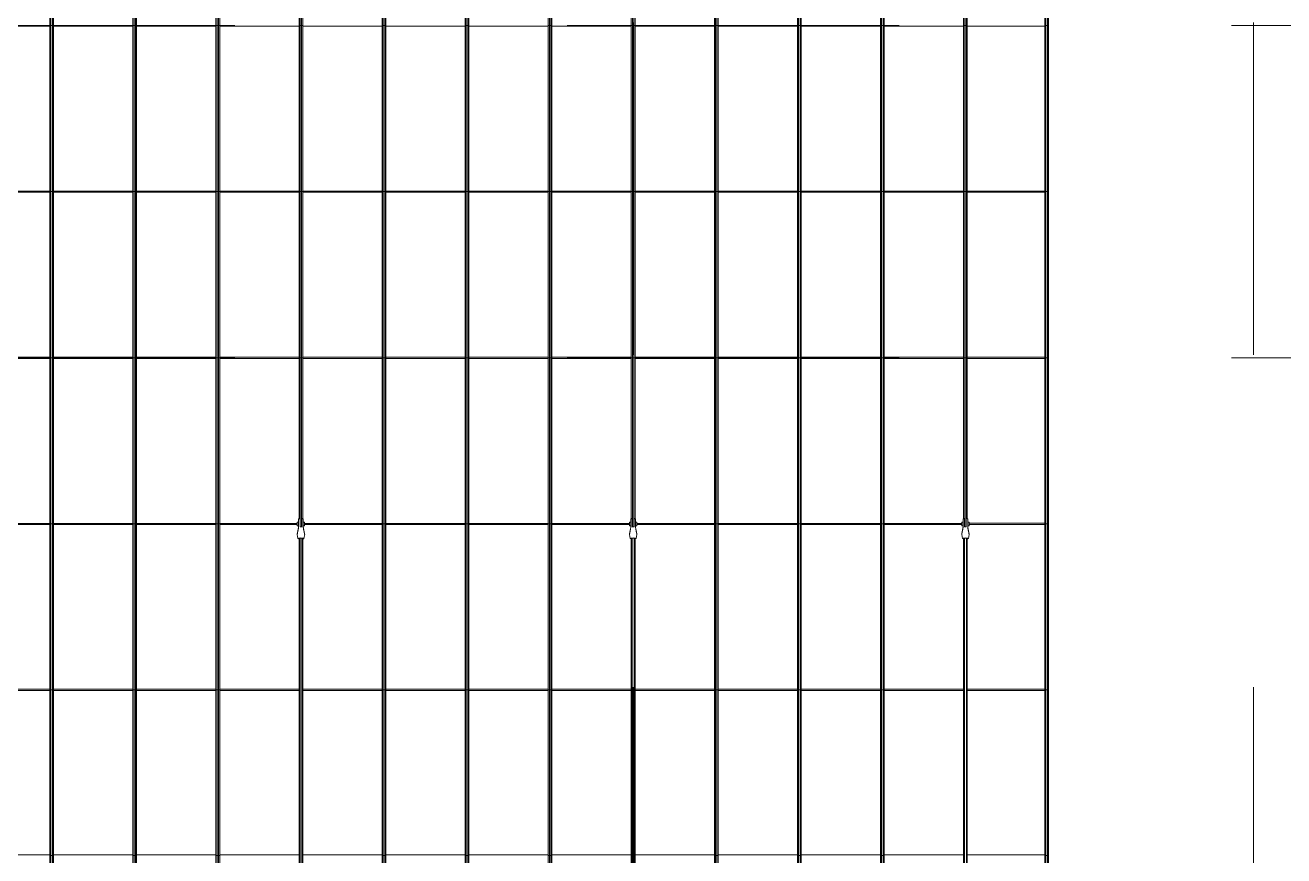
# Model space of a CAD drawing. Header units: millimetres. Extents: x 124696 to 347024, y 412631 to 564609.
# Drawn here: x 267438 to 284484, y 465358 to 476606 of the extents above; entities that cross this region are included whole.
import ezdxf

# ---------------------------------------------------------------- set-up
doc = ezdxf.new("R2010")
doc.units = ezdxf.units.MM
doc.header["$LTSCALE"] = 1500
doc.header["$MEASUREMENT"] = 0
doc.linetypes.add('二层平面图$0$轴网线_12_3_3_3 mm', pattern=[21, 12, -3, 3, -3])
doc.layers.add('0-建筑底图', color=7, linetype='Continuous')
for name, color, linetype, lineweight in [('二层平面图$0$A-LINE', 7, 'Continuous', 9), ('二层平面图$0$A-NORM-MODEL', 6, 'Continuous', 9), ('二层平面图$0$A-WALL-CURT-PANEL-2', 7, 'Continuous', 9), ('二层平面图$0$A-WALL-CURT-STILE-2', 7, 'Continuous', 9), ('二层平面图$0$ANNO-DOTE-1', 10, '二层平面图$0$轴网线_12_3_3_3 mm', 15), ('二层平面图$0$临时结构', 7, 'Continuous', 9)]:
    doc.layers.add(name, color=color, linetype=linetype, lineweight=lineweight)

# ---------------------------------------------------------------- blocks, each defined once
blk = doc.blocks.new('二层平面图$0$拉锁节点_泳池屋面2 - 拉锁节点_泳池屋面2-8581170-104-2F')
at = {"layer": '二层平面图$0$A-LINE'}
for p, q in [((-143, 51), (-197, 41)), ((-49, 32), (-2, 32)), ((43, 10), (-41, 10)), ((-25, 50), (-25, 32)), ((0, 50), (-25, 50)), ((-25, 12), (-25, 10)), ((25, 50), (0, 50)), ((25, 32), (25, 50)), ((25, 10), (25, 12)), ((43, 10), (107, 10)), ((-197, -41), (-143, -51)), ((-2, -32), (-49, -32)), ((-41, -10), (43, -10)), ((-25, -10), (-25, -12)), ((-25, -32), (-25, -50)), ((-25, -50), (0, -50)), ((0, -50), (25, -50)), ((25, -12), (25, -10)), ((25, -50), (25, -32)), ((107, -10), (43, -10))]:
    blk.add_line(p, q, dxfattribs=at)
at = {"layer": '二层平面图$0$A-LINE', "flags": 128}
for points in [[(-40, 12), (-21, 12), (-1, 12)], [(67, 32), (69, 29), (70, 26), (71, 24), (71, 22), (72, 20), (72, 19), (73, 17), (73, 16), (73, 15), (73, 14), (74, 12), (74, 12)], [(-1, -12), (-21, -12), (-40, -12)], [(67, -32), (69, -29), (70, -26), (71, -24), (71, -22), (72, -20), (72, -19), (73, -17), (73, -16), (73, -15), (73, -14), (74, -12), (74, -12)]]:
    blk.add_lwpolyline(points, dxfattribs=at)
at = {"layer": '二层平面图$0$A-LINE'}
for start_param, end_param in [(0.030255, 1.251201), (1.890392, 3.111338)]:
    blk.add_ellipse((-197, 0), major_axis=(0, 41), ratio=0.169005, start_param=start_param, end_param=end_param, dxfattribs=at)
for points, knots in [([(-49, 32), (-53, 33), (-61, 34), (-71, 36), (-79, 38), (-85, 39), (-89, 40), (-93, 41), (-96, 42), (-99, 42), (-103, 43), (-108, 44), (-113, 45), (-116, 45), (-118, 46), (-119, 46), (-120, 46), (-122, 47), (-125, 47), (-130, 48), (-134, 49), (-137, 49), (-139, 50), (-140, 50), (-140, 50), (-142, 50), (-143, 50), (-143, 50), (-143, 50)], [-1, -1, -1, -1, -0.9444444, -0.8888889, -0.8611111, -0.8333333, -0.8055556, -0.7916667, -0.7777778, -0.7638889, -0.75, -0.7222222, -0.6944444, -0.6805556, -0.6736111, -0.6666667, -0.6597222, -0.6527778, -0.6388889, -0.6111111, -0.5833333, -0.5694444, -0.5555556, -0.5486111, -0.5416667, -0.5277778, -0.5, -0.4930197, -0.4930197, -0.4930197, -0.4930197]), ([(67, 32), (67, 32), (67, 32), (64, 32), (58, 32), (49, 32), (38, 32), (26, 32), (12, 32), (3, 32), (-2, 32)], [-0.4511759, -0.4511759, -0.4511759, -0.4511759, -0.4117647, -0.3529412, -0.2941176, -0.2352941, -0.1764706, -0.1176471, -0.0588235, 0, 0, 0, 0]), ([(-1, 12), (4, 12), (13, 12), (27, 12), (40, 12), (51, 12), (61, 12), (67, 12), (70, 12), (72, 12), (73, 12), (74, 12), (74, 12)], [-1, -1, -1, -1, -0.9444444, -0.8888889, -0.8333333, -0.7777778, -0.7222222, -0.6666667, -0.6388889, -0.6111111, -0.5833333, -0.5555556, -0.5555556, -0.5555556, -0.5555556]), ([(-143, -50), (-143, -50), (-143, -50), (-142, -50), (-140, -50), (-140, -50), (-139, -50), (-137, -49), (-134, -49), (-130, -48), (-125, -47), (-122, -47), (-120, -46), (-119, -46), (-118, -46), (-116, -45), (-113, -45), (-108, -44), (-103, -43), (-99, -42), (-96, -42), (-93, -41), (-89, -40), (-85, -39), (-79, -38), (-71, -36), (-61, -34), (-53, -33), (-49, -32)], [-0.5073636, -0.5073636, -0.5073636, -0.5073636, -0.5, -0.4722222, -0.4583333, -0.4513889, -0.4444444, -0.4305556, -0.4166667, -0.3888889, -0.3611111, -0.3472222, -0.3402778, -0.3333333, -0.3263889, -0.3194444, -0.3055556, -0.2777778, -0.25, -0.2361111, -0.2222222, -0.2083333, -0.1944444, -0.1666667, -0.1388889, -0.1111111, -0.0555556, 0, 0, 0, 0]), ([(-2, -32), (2, -32), (7, -32), (14, -32), (21, -32), (29, -32), (39, -32), (49, -32), (58, -32), (64, -32), (67, -32), (67, -32), (67, -32)], [-1, -1, -1, -1, -0.9558824, -0.9338235, -0.9117647, -0.8676471, -0.8235294, -0.7647059, -0.7058824, -0.6470588, -0.5882353, -0.5485298, -0.5485298, -0.5485298, -0.5485298])]:
    blk.add_open_spline(points, degree=3, knots=knots, dxfattribs=at)
for points in [[(-40, 0), (-40, 2), (-40, 6), (-40, 10), (-40, 12)], [(-40, -12), (-40, -10), (-40, -6), (-40, -2), (-40, 0)], [(74, -12), (74, -12), (72, -12), (68, -12), (61, -12), (51, -12), (40, -12), (27, -12), (13, -12), (4, -12), (-1, -12)]]:
    blk.add_open_spline(points, degree=3, dxfattribs=at)
at = {"layer": '二层平面图$0$A-NORM-MODEL'}
for start_param, end_param in [(4.712389, 6.31344), (3.111338, 4.712389)]:
    blk.add_ellipse((-197, 0), major_axis=(0, 41), ratio=0.169005, start_param=start_param, end_param=end_param, dxfattribs=at)
for points, knots in [([(-143, 50), (-143, 50), (-144, 50), (-143, 50), (-143, 50), (-143, 50), (-143, 50)], [-0.49301965, -0.49301965, -0.49301965, -0.49301965, -0.47222222, -0.45833333, -0.45138889, -0.44444444, -0.44444444, -0.44444444, -0.44444444]), ([(-143, -50), (-143, -50), (-143, -50), (-143, -50), (-144, -50), (-143, -50), (-143, -50)], [-0.55555556, -0.55555556, -0.55555556, -0.55555556, -0.54861111, -0.54166667, -0.52777778, -0.50736357, -0.50736357, -0.50736357, -0.50736357])]:
    blk.add_open_spline(points, degree=3, knots=knots, dxfattribs=at)
for points in [[(67, 32), (67, 32), (67, 32), (67, 32)], [(67, -32), (67, -32), (67, -32), (67, -32)]]:
    blk.add_open_spline(points, degree=3, dxfattribs=at)
blk = doc.blocks.new('二层平面图$0$2PTs-line 拉杆 - 拉杆_25-8616156-104-2F')
at = {"layer": '二层平面图$0$临时结构'}
for p, q in [((121488, 13303), (121488, 3903)), ((121488, 13303), (121488, 3903)), ((121513, 3903), (121513, 13303)), ((121513, 3903), (121513, 13303))]:
    blk.add_line(p, q, dxfattribs=at)
blk.add_ellipse((121500, 13303), major_axis=(-12.5, 0), ratio=0.168962, start_param=3.141593, end_param=6.283185, dxfattribs=at)
blk = doc.blocks.new('二层平面图$0$系统嵌板 - 玻璃-V472-104-2F')
at = {"layer": '二层平面图$0$A-WALL-CURT-PANEL-2'}
for p, q in [((134975, 11246), (133900, 11246)), ((133900, 11246), (133900, 10132)), ((133900, 10132), (133900, 9018)), ((133900, 9018), (134975, 9018))]:
    blk.add_line(p, q, dxfattribs=at)
blk = doc.blocks.new('二层平面图$0$系统嵌板 - 玻璃-V473-104-2F')
at = {"layer": '二层平面图$0$A-WALL-CURT-PANEL-2'}
for p, q in [((134950, 13493), (133900, 13493)), ((133900, 13493), (133900, 12377)), ((133900, 12377), (133900, 11261)), ((133900, 11261), (134975, 11261))]:
    blk.add_line(p, q, dxfattribs=at)
blk = doc.blocks.new('二层平面图$0$系统嵌板 - 玻璃-V474-104-2F')
at = {"layer": '二层平面图$0$A-WALL-CURT-PANEL-2'}
for p, q in [((134975, 15742), (133900, 15742)), ((133900, 15742), (133900, 14625)), ((133900, 14625), (133900, 13508)), ((133900, 13508), (134950, 13508))]:
    blk.add_line(p, q, dxfattribs=at)
blk = doc.blocks.new('二层平面图$0$系统嵌板 - 玻璃-V475-104-2F')
at = {"layer": '二层平面图$0$A-WALL-CURT-PANEL-2'}
for p, q in [((134975, 17992), (133900, 17992)), ((133900, 17992), (133900, 16875)), ((133900, 16875), (133900, 15758)), ((133900, 15758), (134975, 15758))]:
    blk.add_line(p, q, dxfattribs=at)
blk = doc.blocks.new('二层平面图$0$系统嵌板 - 玻璃-V476-104-2F')
at = {"layer": '二层平面图$0$A-WALL-CURT-PANEL-2'}
for p, q in [((134975, 20242), (133900, 20242)), ((133900, 20242), (133900, 19125)), ((133900, 19125), (133900, 18008)), ((133900, 18008), (134975, 18008))]:
    blk.add_line(p, q, dxfattribs=at)
blk = doc.blocks.new('二层平面图$0$系统嵌板 - 玻璃-V483-104-2F')
at = {"layer": '二层平面图$0$A-WALL-CURT-PANEL-2'}
for p, q in [((133850, 11246), (132775, 11246)), ((132775, 11246), (132775, 10132)), ((133850, 10132), (133850, 11246)), ((132775, 10132), (132775, 9018)), ((133850, 9018), (133850, 10132)), ((132775, 9018), (133850, 9018))]:
    blk.add_line(p, q, dxfattribs=at)
blk = doc.blocks.new('二层平面图$0$系统嵌板 - 玻璃-V484-104-2F')
at = {"layer": '二层平面图$0$A-WALL-CURT-PANEL-2'}
for p, q in [((133850, 13493), (132775, 13493)), ((132775, 13493), (132775, 12377)), ((133850, 12377), (133850, 13493)), ((132775, 12377), (132775, 11261)), ((133850, 11261), (133850, 12377)), ((132775, 11261), (133850, 11261))]:
    blk.add_line(p, q, dxfattribs=at)
blk = doc.blocks.new('二层平面图$0$系统嵌板 - 玻璃-V485-104-2F')
at = {"layer": '二层平面图$0$A-WALL-CURT-PANEL-2'}
for p, q in [((133850, 15742), (132775, 15742)), ((132775, 15742), (132775, 14625)), ((133850, 14625), (133850, 15742)), ((132775, 14625), (132775, 13508)), ((133850, 13508), (133850, 14625)), ((132775, 13508), (133850, 13508))]:
    blk.add_line(p, q, dxfattribs=at)
blk = doc.blocks.new('二层平面图$0$系统嵌板 - 玻璃-V486-104-2F')
at = {"layer": '二层平面图$0$A-WALL-CURT-PANEL-2'}
for p, q in [((133850, 17992), (132775, 17992)), ((132775, 17992), (132775, 16875)), ((133850, 16875), (133850, 17992)), ((132775, 16875), (132775, 15758)), ((133850, 15758), (133850, 16875)), ((132775, 15758), (133850, 15758))]:
    blk.add_line(p, q, dxfattribs=at)
blk = doc.blocks.new('二层平面图$0$系统嵌板 - 玻璃-V487-104-2F')
at = {"layer": '二层平面图$0$A-WALL-CURT-PANEL-2'}
for p, q in [((133850, 20242), (132775, 20242)), ((132775, 20242), (132775, 19125)), ((133850, 19125), (133850, 20242)), ((132775, 19125), (132775, 18008)), ((133850, 18008), (133850, 19125)), ((132775, 18008), (133850, 18008))]:
    blk.add_line(p, q, dxfattribs=at)
blk = doc.blocks.new('二层平面图$0$系统嵌板 - 玻璃-V493-104-2F')
at = {"layer": '二层平面图$0$A-WALL-CURT-PANEL-2'}
for p, q in [((131600, 13493), (130550, 13493)), ((131600, 12377), (131600, 13493)), ((130525, 13298), (130525, 12377)), ((130525, 12377), (130525, 11261)), ((131600, 11261), (131600, 12377)), ((130525, 11261), (131600, 11261))]:
    blk.add_line(p, q, dxfattribs=at)
blk = doc.blocks.new('二层平面图$0$系统嵌板 - 玻璃-V494-104-2F')
at = {"layer": '二层平面图$0$A-WALL-CURT-PANEL-2'}
for p, q in [((131600, 15742), (130525, 15742)), ((130525, 15742), (130525, 14625)), ((131600, 14625), (131600, 15742)), ((130525, 14625), (130525, 13569)), ((131600, 13508), (131600, 14625)), ((130550, 13508), (131600, 13508))]:
    blk.add_line(p, q, dxfattribs=at)
blk = doc.blocks.new('二层平面图$0$系统嵌板 - 玻璃-V497-104-2F')
at = {"layer": '二层平面图$0$A-WALL-CURT-PANEL-2'}
for p, q in [((130450, 13493), (129400, 13493)), ((129400, 13493), (129400, 12377)), ((130475, 12377), (130475, 13298)), ((129400, 12377), (129400, 11261)), ((130475, 11261), (130475, 12377)), ((129400, 11261), (130475, 11261))]:
    blk.add_line(p, q, dxfattribs=at)
blk = doc.blocks.new('二层平面图$0$系统嵌板 - 玻璃-V498-104-2F')
at = {"layer": '二层平面图$0$A-WALL-CURT-PANEL-2'}
for p, q in [((130475, 15742), (129400, 15742)), ((129400, 15742), (129400, 14625)), ((130475, 14625), (130475, 15742)), ((129400, 14625), (129400, 13508)), ((130475, 13569), (130475, 14625)), ((129400, 13508), (130450, 13508))]:
    blk.add_line(p, q, dxfattribs=at)
blk = doc.blocks.new('二层平面图$0$矩形竖梃 - 泳池固定屋面龙骨_边-13233052-104-2F')
at = {"layer": '二层平面图$0$A-WALL-CURT-STILE-2'}
for p, q in [((136090, 9009), (136075, 9010)), ((136075, 7890), (136075, 9010)), ((136110, 9009), (136090, 9009)), ((136090, 7889), (136090, 9009)), ((136125, 9010), (136110, 9009)), ((136110, 7889), (136110, 9009)), ((136125, 7890), (136125, 9010))]:
    blk.add_line(p, q, dxfattribs=at)
blk = doc.blocks.new('二层平面图$0$矩形竖梃 - 泳池固定屋面龙骨_中-13233048-104-2F')
at = {"layer": '二层平面图$0$A-WALL-CURT-STILE-2'}
for p, q in [((134988, 9009), (134975, 9010)), ((134975, 9010), (134975, 7890)), ((135025, 9010), (135012, 9009)), ((135025, 9010), (135025, 7890))]:
    blk.add_line(p, q, dxfattribs=at)
blk = doc.blocks.new('二层平面图$0$矩形竖梃 - 泳池固定屋面龙骨_中-V565-104-2F')
at = {"layer": '二层平面图$0$A-WALL-CURT-STILE-2'}
for p, q in [((133865, 9009), (133850, 9010)), ((133850, 9010), (133850, 7890)), ((133885, 9009), (133865, 9009)), ((133865, 9009), (133865, 7889)), ((133900, 9010), (133885, 9009)), ((133885, 9009), (133885, 7889)), ((133900, 9010), (133900, 7890))]:
    blk.add_line(p, q, dxfattribs=at)
blk = doc.blocks.new('二层平面图$0$矩形竖梃 - 泳池固定屋面龙骨_中-V566-104-2F')
at = {"layer": '二层平面图$0$A-WALL-CURT-STILE-2'}
for p, q in [((133850, 10132), (133850, 9010)), ((133865, 10131), (133865, 9009)), ((133885, 10131), (133885, 9009)), ((133900, 10132), (133900, 9010)), ((133850, 9010), (133865, 9009)), ((133865, 9009), (133885, 9009)), ((133885, 9009), (133900, 9010))]:
    blk.add_line(p, q, dxfattribs=at)
blk = doc.blocks.new('二层平面图$0$矩形竖梃 - 泳池固定屋面龙骨_中-V567-104-2F')
at = {"layer": '二层平面图$0$A-WALL-CURT-STILE-2'}
for p, q in [((133865, 11253), (133850, 11254)), ((133850, 11254), (133850, 10132)), ((133885, 11253), (133865, 11253)), ((133865, 11253), (133865, 10131)), ((133900, 11254), (133885, 11253)), ((133885, 11253), (133885, 10131)), ((133900, 11254), (133900, 10132))]:
    blk.add_line(p, q, dxfattribs=at)
blk = doc.blocks.new('二层平面图$0$矩形竖梃 - 泳池固定屋面龙骨_中-V568-104-2F')
at = {"layer": '二层平面图$0$A-WALL-CURT-STILE-2'}
for p, q in [((133850, 12377), (133850, 11254)), ((133865, 12377), (133865, 11253)), ((133885, 12377), (133885, 11253)), ((133900, 12377), (133900, 11254)), ((133850, 11254), (133865, 11253)), ((133865, 11253), (133885, 11253)), ((133885, 11253), (133900, 11254))]:
    blk.add_line(p, q, dxfattribs=at)
blk = doc.blocks.new('二层平面图$0$矩形竖梃 - 泳池固定屋面龙骨_中-V569-104-2F')
at = {"layer": '二层平面图$0$A-WALL-CURT-STILE-2'}
for p, q in [((133865, 13500), (133850, 13501)), ((133850, 13501), (133850, 12377)), ((133885, 13500), (133865, 13500)), ((133865, 13500), (133865, 12377)), ((133900, 13501), (133885, 13500)), ((133885, 13500), (133885, 12377)), ((133900, 13501), (133900, 12377))]:
    blk.add_line(p, q, dxfattribs=at)
blk = doc.blocks.new('二层平面图$0$矩形竖梃 - 泳池固定屋面龙骨_中-V570-104-2F')
at = {"layer": '二层平面图$0$A-WALL-CURT-STILE-2'}
for p, q in [((133850, 14625), (133850, 13501)), ((133865, 14625), (133865, 13500)), ((133885, 14625), (133885, 13500)), ((133900, 14625), (133900, 13501)), ((133850, 13501), (133865, 13500)), ((133865, 13500), (133885, 13500)), ((133885, 13500), (133900, 13501))]:
    blk.add_line(p, q, dxfattribs=at)
blk = doc.blocks.new('二层平面图$0$矩形竖梃 - 泳池固定屋面龙骨_中-V571-104-2F')
at = {"layer": '二层平面图$0$A-WALL-CURT-STILE-2'}
for p, q in [((133865, 15750), (133850, 15750)), ((133850, 15750), (133850, 14625)), ((133885, 15750), (133865, 15750)), ((133865, 15750), (133865, 14625)), ((133900, 15750), (133885, 15750)), ((133885, 15750), (133885, 14625)), ((133900, 15750), (133900, 14625))]:
    blk.add_line(p, q, dxfattribs=at)
blk = doc.blocks.new('二层平面图$0$矩形竖梃 - 泳池固定屋面龙骨_中-V572-104-2F')
at = {"layer": '二层平面图$0$A-WALL-CURT-STILE-2'}
for p, q in [((133850, 16875), (133850, 15750)), ((133865, 16875), (133865, 15750)), ((133885, 16875), (133885, 15750)), ((133900, 16875), (133900, 15750)), ((133850, 15750), (133865, 15750)), ((133865, 15750), (133885, 15750)), ((133885, 15750), (133900, 15750))]:
    blk.add_line(p, q, dxfattribs=at)
blk = doc.blocks.new('二层平面图$0$矩形竖梃 - 泳池固定屋面龙骨_中-V573-104-2F')
at = {"layer": '二层平面图$0$A-WALL-CURT-STILE-2'}
for p, q in [((133865, 18000), (133850, 18000)), ((133850, 18000), (133850, 16875)), ((133885, 18000), (133865, 18000)), ((133865, 18000), (133865, 16875)), ((133900, 18000), (133885, 18000)), ((133885, 18000), (133885, 16875)), ((133900, 18000), (133900, 16875))]:
    blk.add_line(p, q, dxfattribs=at)
blk = doc.blocks.new('二层平面图$0$矩形竖梃 - 泳池固定屋面龙骨_中-13232951-104-2F')
at = {"layer": '二层平面图$0$A-WALL-CURT-STILE-2'}
for p, q in [((133850, 19125), (133850, 18000)), ((133865, 19125), (133865, 18000)), ((133885, 19125), (133885, 18000)), ((133900, 19125), (133900, 18000)), ((133850, 18000), (133865, 18000)), ((133865, 18000), (133885, 18000)), ((133885, 18000), (133900, 18000))]:
    blk.add_line(p, q, dxfattribs=at)
blk = doc.blocks.new('二层平面图$0$矩形竖梃 - 泳池固定屋面龙骨_中-V574-104-2F')
at = {"layer": '二层平面图$0$A-WALL-CURT-STILE-2'}
for p, q in [((133865, 20250), (133850, 20250)), ((133850, 20250), (133850, 19125)), ((133885, 20250), (133865, 20250)), ((133865, 20250), (133865, 19125)), ((133900, 20250), (133885, 20250)), ((133885, 20250), (133885, 19125)), ((133900, 20250), (133900, 19125))]:
    blk.add_line(p, q, dxfattribs=at)
blk = doc.blocks.new('二层平面图$0$矩形竖梃 - 泳池固定屋面龙骨_中-13232940-104-2F')
at = {"layer": '二层平面图$0$A-WALL-CURT-STILE-2'}
for p, q in [((133850, 21375), (133850, 20250)), ((133865, 21375), (133865, 20250)), ((133885, 21375), (133885, 20250)), ((133900, 21375), (133900, 20250)), ((133850, 20250), (133865, 20250)), ((133865, 20250), (133885, 20250)), ((133885, 20250), (133900, 20250))]:
    blk.add_line(p, q, dxfattribs=at)
blk = doc.blocks.new('二层平面图$0$矩形竖梃 - 泳池固定屋面龙骨_中-V584-104-2F')
at = {"layer": '二层平面图$0$A-WALL-CURT-STILE-2'}
for p, q in [((130488, 9009), (130475, 9010)), ((130475, 9010), (130475, 7890)), ((130525, 9010), (130512, 9009)), ((130525, 9010), (130525, 7890))]:
    blk.add_line(p, q, dxfattribs=at)
blk = doc.blocks.new('二层平面图$0$矩形竖梃 - 泳池固定屋面龙骨_中-V585-104-2F')
at = {"layer": '二层平面图$0$A-WALL-CURT-STILE-2'}
for p, q in [((130475, 10132), (130475, 9010)), ((130525, 10132), (130525, 9010)), ((130475, 9010), (130488, 9009)), ((130512, 9009), (130525, 9010))]:
    blk.add_line(p, q, dxfattribs=at)
blk = doc.blocks.new('二层平面图$0$矩形竖梃 - 泳池固定屋面龙骨_中-V586-104-2F')
at = {"layer": '二层平面图$0$A-WALL-CURT-STILE-2'}
for p, q in [((130488, 11253), (130475, 11254)), ((130475, 11254), (130475, 10132)), ((130525, 11254), (130512, 11253)), ((130525, 11254), (130525, 10132))]:
    blk.add_line(p, q, dxfattribs=at)
blk = doc.blocks.new('二层平面图$0$矩形竖梃 - 泳池固定屋面龙骨_中-V587-104-2F')
at = {"layer": '二层平面图$0$A-WALL-CURT-STILE-2'}
for p, q in [((130475, 12377), (130475, 11254)), ((130525, 12377), (130525, 11254)), ((130475, 11254), (130488, 11253)), ((130512, 11253), (130525, 11254))]:
    blk.add_line(p, q, dxfattribs=at)
blk = doc.blocks.new('二层平面图$0$矩形竖梃 - 泳池固定屋面龙骨_中-V588-104-2F')
at = {"layer": '二层平面图$0$A-WALL-CURT-STILE-2'}
for p, q in [((130475, 13298), (130475, 12377)), ((130525, 13298), (130525, 12377))]:
    blk.add_line(p, q, dxfattribs=at)
blk = doc.blocks.new('二层平面图$0$矩形竖梃 - 泳池固定屋面龙骨_中-V589-104-2F')
at = {"layer": '二层平面图$0$A-WALL-CURT-STILE-2'}
for p, q in [((130475, 14625), (130475, 13569)), ((130490, 14625), (130490, 13607)), ((130510, 14625), (130510, 13607)), ((130525, 14625), (130525, 13569))]:
    blk.add_line(p, q, dxfattribs=at)
blk = doc.blocks.new('二层平面图')
at = {"layer": '二层平面图$0$A-LINE', "color": 8}
for p, q in [((134968, 13524.5), (134950, 13524.5)), ((134950, 13524.5), (134950, 13499.5)), ((134950, 13499.5), (134950, 13474.5)), ((134950, 13474.5), (134968, 13474.5)), ((134968, 13451), (134968, 13497.9)), ((134990, 13524.5), (134988, 13524.5)), ((134988, 13474.5), (134990, 13474.5)), ((134990, 13542.8), (134990, 13606.6)), ((134990, 13542.8), (134990, 13459.4)), ((135010, 13606.6), (135010, 13542.8)), ((135010, 13459.4), (135010, 13542.8)), ((135012, 13524.5), (135010, 13524.5)), ((135010, 13474.5), (135012, 13474.5)), ((135050, 13524.5), (135032, 13524.5)), ((135032, 13497.9), (135032, 13451)), ((135032, 13474.5), (135050, 13474.5)), ((135050, 13499.5), (135050, 13524.5)), ((135050, 13474.5), (135050, 13499.5)), ((134949.4, 13356.8), (134959.1, 13302.7)), ((135040.9, 13302.7), (135050.6, 13356.8))]:
    blk.add_line(p, q, dxfattribs=at)
at = {"layer": '二层平面图$0$A-LINE', "color": 8, "flags": 128}
for points in [[(134968, 13567.5), (134971, 13568.8), (134973.7, 13569.9), (134976, 13570.7), (134978, 13571.4), (134979.8, 13571.9), (134981.4, 13572.3), (134982.9, 13572.7), (134984.2, 13573), (134985.4, 13573.2), (134986.5, 13573.5), (134987.5, 13573.6), (134987.8, 13573.7)], [(134988, 13459.7), (134988, 13479.4), (134988, 13499)], [(135012, 13499), (135012, 13479.4), (135012, 13459.7)], [(135032, 13567.5), (135029, 13568.8), (135026.3, 13569.9), (135024, 13570.7), (135022, 13571.4), (135020.2, 13571.9), (135018.5, 13572.3), (135017.1, 13572.7), (135015.8, 13573), (135014.6, 13573.2), (135013.5, 13573.5), (135012.5, 13573.6), (135012.2, 13573.7)]]:
    blk.add_lwpolyline(points, dxfattribs=at)
at = {"layer": '二层平面图$0$A-LINE', "color": 8}
for start_param, end_param in [(0.0302546, 1.2512011), (1.8903916, 3.1113381)]:
    blk.add_ellipse((135000, 13302.9), major_axis=(-41, 0), ratio=0.1690055, start_param=start_param, end_param=end_param, dxfattribs=at)
for points, knots in [([(134968, 13567.5), (134968, 13567.5), (134968, 13566.9), (134968, 13563.8), (134968, 13557.6), (134968, 13548.9), (134968, 13538.1), (134968, 13525.6), (134968, 13512), (134968, 13502.7), (134968, 13497.9)], [-0.45117586, -0.45117586, -0.45117586, -0.45117586, -0.41176471, -0.35294118, -0.29411765, -0.23529412, -0.17647059, -0.11764706, -0.05882353, 0, 0, 0, 0]), ([(134988, 13499), (134988, 13503.9), (134988, 13513.4), (134988, 13527.3), (134988, 13540.1), (134988, 13551.4), (134988, 13560.8), (134988, 13566.7), (134988, 13570.1), (134988, 13572.1), (134988, 13573.3), (134988, 13573.6), (134988, 13573.7)], [-1, -1, -1, -1, -0.94444444, -0.88888889, -0.83333333, -0.77777778, -0.72222222, -0.66666667, -0.63888889, -0.61111111, -0.58333333, -0.55555556, -0.55555556, -0.55555556, -0.55555556]), ([(135032, 13497.9), (135032, 13501.5), (135032, 13506.8), (135032, 13513.7), (135032, 13520.5), (135032, 13528.8), (135032, 13539), (135032, 13548.9), (135032, 13557.6), (135032, 13563.8), (135032, 13566.9), (135032, 13567.5), (135032, 13567.5)], [-1, -1, -1, -1, -0.95588235, -0.93382353, -0.91176471, -0.86764706, -0.82352941, -0.76470588, -0.70588235, -0.64705882, -0.58823529, -0.5485298, -0.5485298, -0.5485298, -0.5485298]), ([(134968, 13451), (134967.2, 13447), (134965.6, 13439), (134963.6, 13429.2), (134962, 13421.3), (134960.8, 13415.4), (134959.8, 13410.6), (134959, 13406.7), (134958.5, 13403.8), (134957.9, 13400.9), (134957.1, 13397), (134956.2, 13392.2), (134955.2, 13387.5), (134954.6, 13384.2), (134954.3, 13382.4), (134954, 13381.1), (134953.7, 13379.7), (134953.4, 13377.9), (134952.8, 13374.6), (134951.9, 13369.9), (134951.1, 13365.6), (134950.6, 13362.8), (134950.3, 13361.4), (134950.2, 13360.4), (134950.1, 13359.5), (134949.9, 13358.2), (134949.8, 13357.2), (134949.9, 13356.9), (134949.9, 13356.8)], [-1, -1, -1, -1, -0.94444444, -0.88888889, -0.86111111, -0.83333333, -0.80555556, -0.79166667, -0.77777778, -0.76388889, -0.75, -0.72222222, -0.69444444, -0.68055556, -0.67361111, -0.66666667, -0.65972222, -0.65277778, -0.63888889, -0.61111111, -0.58333333, -0.56944444, -0.55555556, -0.54861111, -0.54166667, -0.52777778, -0.5, -0.49301965, -0.49301965, -0.49301965, -0.49301965]), ([(135050.1, 13356.8), (135050.1, 13356.9), (135050.2, 13357.3), (135050.1, 13358.2), (135049.9, 13359.6), (135049.8, 13360.5), (135049.6, 13361.4), (135049.4, 13362.9), (135048.9, 13365.7), (135048.1, 13369.9), (135047.2, 13374.6), (135046.6, 13377.9), (135046.3, 13379.8), (135046, 13381.1), (135045.7, 13382.4), (135045.4, 13384.3), (135044.8, 13387.5), (135043.8, 13392.2), (135042.9, 13397.1), (135042.1, 13400.9), (135041.5, 13403.8), (135041, 13406.7), (135040.2, 13410.6), (135039.2, 13415.5), (135038, 13421.4), (135036.4, 13429.2), (135034.4, 13439.1), (135032.8, 13447), (135032, 13451)], [-0.50736357, -0.50736357, -0.50736357, -0.50736357, -0.5, -0.47222222, -0.45833333, -0.45138889, -0.44444444, -0.43055556, -0.41666667, -0.38888889, -0.36111111, -0.34722222, -0.34027778, -0.33333333, -0.32638889, -0.31944444, -0.30555556, -0.27777778, -0.25, -0.23611111, -0.22222222, -0.20833333, -0.19444444, -0.16666667, -0.13888889, -0.11111111, -0.05555556, 0, 0, 0, 0])]:
    blk.add_open_spline(points, degree=3, knots=knots, dxfattribs=at)
for points in [[(135012, 13573.7), (135012, 13573.6), (135012, 13572.4), (135012, 13567.9), (135012, 13560.8), (135012, 13551.4), (135012, 13540.1), (135012, 13527.3), (135012, 13513.4), (135012, 13503.9), (135012, 13499)], [(135000, 13459.9), (134998, 13459.9), (134994, 13459.9), (134990, 13459.8), (134988, 13459.7)], [(135012, 13459.7), (135010, 13459.8), (135006, 13459.9), (135002, 13459.9), (135000, 13459.9)]]:
    blk.add_open_spline(points, degree=3, dxfattribs=at)
at = {"layer": '二层平面图$0$A-NORM-MODEL', "color": 8}
for start_param, end_param in [(4.712389, 6.3134399), (3.1113381, 4.712389)]:
    blk.add_ellipse((135000, 13302.9), major_axis=(-41, 0), ratio=0.1690055, start_param=start_param, end_param=end_param, dxfattribs=at)
for points in [[(134968, 13567.3), (134968, 13567.4), (134968, 13567.5), (134968, 13567.5)], [(135032, 13567.5), (135032, 13567.5), (135032, 13567.4), (135032, 13567.3)]]:
    blk.add_open_spline(points, degree=3, dxfattribs=at)
for points, knots in [([(134949.9, 13356.8), (134949.9, 13356.6), (134949.9, 13356.4), (134950.1, 13356.6), (134950.2, 13356.9), (134950.3, 13357), (134950.3, 13357.2)], [-0.493019651, -0.493019651, -0.493019651, -0.493019651, -0.472222222, -0.458333333, -0.451388889, -0.444444444, -0.444444444, -0.444444444, -0.444444444]), ([(135049.7, 13357.1), (135049.7, 13357), (135049.8, 13356.8), (135049.9, 13356.6), (135050.1, 13356.4), (135050.1, 13356.6), (135050.1, 13356.8)], [-0.555555556, -0.555555556, -0.555555556, -0.555555556, -0.548611111, -0.541666667, -0.527777778, -0.507363572, -0.507363572, -0.507363572, -0.507363572])]:
    blk.add_open_spline(points, degree=3, knots=knots, dxfattribs=at)
at = {"layer": '二层平面图$0$A-WALL-CURT-PANEL-2', "color": 8}
for p, q in [((136075, 20242.5), (135025, 20242.5)), ((135025, 20242.5), (135025, 19125.2)), ((136075, 19125.2), (136075, 20242.5)), ((135025, 19125.1), (135025, 18007.6)), ((136075, 18007.6), (136075, 19125.1)), ((135025, 18007.6), (136075, 18007.6)), ((136075, 17992.4), (135025, 17992.4)), ((135025, 17992.4), (135025, 16874.9)), ((136075, 16874.9), (136075, 17992.4)), ((135025, 16874.8), (135025, 15757.5)), ((136075, 15757.5), (136075, 16874.8)), ((135025, 15757.5), (136075, 15757.5)), ((136075, 15742.3), (135025, 15742.3)), ((135025, 15742.3), (135025, 14625.2)), ((136075, 14625.2), (136075, 15742.3)), ((135025, 14625.1), (135025, 13569)), ((136075, 13508.4), (136075, 14625.1)), ((135050, 13508.4), (136075, 13508.4)), ((136075, 13493.3), (135050, 13493.3)), ((136075, 12377.1), (136075, 13493.3)), ((135025, 13297.6), (135025, 12377.1)), ((135025, 12377), (135025, 11261.4)), ((136075, 11261.4), (136075, 12377)), ((135025, 11261.4), (136075, 11261.4)), ((136075, 11246.3), (135025, 11246.3)), ((135025, 11246.3), (135025, 10131.5)), ((136075, 10131.5), (136075, 11246.3)), ((135025, 10131.4), (135025, 9017.6)), ((136075, 9017.6), (136075, 10131.4)), ((135025, 9017.6), (136075, 9017.6))]:
    blk.add_line(p, q, dxfattribs=at)
at = {"layer": '二层平面图$0$A-WALL-CURT-STILE-2', "color": 8}
for p, q in [((134975, 21374.8), (134975, 20250.1)), ((134990, 21375.3), (134990, 20250.4)), ((135010, 21375.3), (135010, 20250.4)), ((135025, 21374.8), (135025, 20250.1)), ((136075, 20250.1), (136075, 21374.8)), ((136090, 20250.4), (136090, 21375.3)), ((136110, 20250.4), (136110, 21375.3)), ((136125, 20250.1), (136125, 21374.8)), ((134990, 20250.4), (134975, 20250.1)), ((134975, 20250.1), (134990, 20250.4)), ((134975, 20250.1), (134975, 19125.1)), ((135010, 20250.4), (134990, 20250.4)), ((134990, 20250.4), (134990, 19125.3)), ((134990, 20250.4), (135010, 20250.4)), ((135025, 20250.1), (135010, 20250.4)), ((135010, 20250.4), (135010, 19125.3)), ((135010, 20250.4), (135025, 20250.1)), ((135025, 20250.1), (135025, 19125.2)), ((136090, 20250.4), (136075, 20250.1)), ((136075, 20250.1), (136090, 20250.4)), ((136075, 19125.2), (136075, 20250.1)), ((136110, 20250.4), (136090, 20250.4)), ((136090, 19125.3), (136090, 20250.4)), ((136090, 20250.4), (136110, 20250.4)), ((136125, 20250.1), (136110, 20250.4)), ((136110, 19125.3), (136110, 20250.4)), ((136110, 20250.4), (136125, 20250.1)), ((136125, 19125.1), (136125, 20250.1)), ((134975, 19125.1), (134975, 18000)), ((134990, 19125.3), (134990, 18000)), ((135010, 19125.3), (135010, 18000)), ((135025, 19125.1), (135025, 18000)), ((136075, 18000), (136075, 19125.1)), ((136090, 18000), (136090, 19125.3)), ((136110, 18000), (136110, 19125.3)), ((136125, 18000), (136125, 19125.1)), ((134990, 18000), (134975, 18000)), ((134975, 18000), (134975, 16874.9)), ((134975, 18000), (134990, 18000)), ((135010, 18000), (134990, 18000)), ((134990, 18000), (134990, 16874.7)), ((134990, 18000), (135010, 18000)), ((135025, 18000), (135010, 18000)), ((135010, 18000), (135010, 16874.7)), ((135010, 18000), (135025, 18000)), ((135025, 18000), (135025, 16874.9)), ((136090, 18000), (136075, 18000)), ((136075, 16874.9), (136075, 18000)), ((136075, 18000), (136090, 18000)), ((136110, 18000), (136090, 18000)), ((136090, 16874.7), (136090, 18000)), ((136090, 18000), (136110, 18000)), ((136125, 18000), (136110, 18000)), ((136110, 16874.7), (136110, 18000)), ((136110, 18000), (136125, 18000)), ((136125, 16874.9), (136125, 18000)), ((134975, 16874.9), (134975, 15749.9)), ((134990, 16874.7), (134990, 15749.6)), ((135010, 16874.7), (135010, 15749.6)), ((135025, 16874.8), (135025, 15749.9)), ((136075, 15749.9), (136075, 16874.8)), ((136090, 15749.6), (136090, 16874.7)), ((136110, 15749.6), (136110, 16874.7)), ((136125, 15749.9), (136125, 16874.9)), ((134990, 15749.6), (134975, 15749.9)), ((134975, 15749.9), (134975, 14625.2)), ((134975, 15749.9), (134990, 15749.6)), ((135010, 15749.6), (134990, 15749.6)), ((134990, 15749.6), (134990, 14624.7)), ((134990, 15749.6), (135010, 15749.6)), ((135025, 15749.9), (135010, 15749.6)), ((135010, 15749.6), (135025, 15749.9)), ((135010, 15749.6), (135010, 14624.7)), ((135025, 15749.9), (135025, 14625.2)), ((136090, 15749.6), (136075, 15749.9)), ((136075, 14625.2), (136075, 15749.9)), ((136075, 15749.9), (136090, 15749.6)), ((136110, 15749.6), (136090, 15749.6)), ((136090, 14624.7), (136090, 15749.6)), ((136090, 15749.6), (136110, 15749.6)), ((136125, 15749.9), (136110, 15749.6)), ((136110, 15749.6), (136125, 15749.9)), ((136110, 14624.7), (136110, 15749.6)), ((136125, 14625.2), (136125, 15749.9)), ((134975, 14625.2), (134975, 13569)), ((134990, 14624.7), (134990, 13606.6)), ((135010, 14624.7), (135010, 13606.6)), ((135025, 14625.1), (135025, 13569)), ((136075, 13500.8), (136075, 14625.1)), ((136090, 13500.2), (136090, 14624.7)), ((136110, 13500.2), (136110, 14624.7)), ((136125, 13500.8), (136125, 14625.2)), ((136090, 13500.2), (136075, 13500.8)), ((136075, 12377), (136075, 13500.8)), ((136075, 13500.8), (136090, 13500.2)), ((136110, 13500.2), (136090, 13500.2)), ((136090, 12376.2), (136090, 13500.2)), ((136090, 13500.2), (136110, 13500.2)), ((136125, 13500.8), (136110, 13500.2)), ((136110, 13500.2), (136125, 13500.8)), ((136110, 12376.2), (136110, 13500.2)), ((136125, 12377), (136125, 13500.8)), ((134975, 13297.6), (134975, 12377)), ((135025, 13297.6), (135025, 12377)), ((134975, 12377), (134975, 11253.9)), ((135025, 12377), (135025, 11253.9)), ((136075, 11253.9), (136075, 12377)), ((136090, 11252.9), (136090, 12376.2)), ((136110, 11252.9), (136110, 12376.2)), ((136125, 11253.9), (136125, 12377)), ((134988.2, 11253), (134975, 11253.9)), ((134975, 11253.9), (134975, 10131.5)), ((134975, 11253.9), (134988.2, 11253)), ((135025, 11253.9), (135011.8, 11253)), ((135011.8, 11253), (135025, 11253.9)), ((135025, 11253.9), (135025, 10131.5)), ((136090, 11252.9), (136075, 11253.9)), ((136075, 10131.5), (136075, 11253.9)), ((136075, 11253.9), (136090, 11252.9)), ((136110, 11252.9), (136090, 11252.9)), ((136090, 10130.3), (136090, 11252.9)), ((136090, 11252.9), (136110, 11252.9)), ((136125, 11253.9), (136110, 11252.9)), ((136110, 11252.9), (136125, 11253.9)), ((136110, 10130.3), (136110, 11252.9)), ((136125, 10131.5), (136125, 11253.9)), ((134975, 10131.5), (134975, 9010)), ((135025, 10131.4), (135025, 9010)), ((136075, 9010), (136075, 10131.4)), ((136090, 9008.6), (136090, 10130.3)), ((136110, 9008.6), (136110, 10130.3)), ((136125, 9010), (136125, 10131.5)), ((134975, 9010), (134987.9, 9008.8)), ((135012.1, 9008.8), (135025, 9010)), ((136075, 9010), (136090, 9008.6)), ((136090, 9008.6), (136110, 9008.6)), ((136110, 9008.6), (136125, 9010))]:
    blk.add_line(p, q, dxfattribs=at)
at = {"layer": '二层平面图$0$ANNO-DOTE-1', "color": 8}
for p, q in [((130500, -6710.3), (130500, 86692)), ((138900, -6710.3), (138900, 86692)), ((-18896.2, 20250), (161528.2, 20250)), ((-18896.2, 15750), (161528.2, 15750))]:
    blk.add_line(p, q, dxfattribs=at)
at = {"layer": '二层平面图$0$A-NORM-MODEL', "color": 8, "rotation": 90.0000000000001}
for p in [(126000, 13500), (130500, 13500)]:
    blk.add_blockref('二层平面图$0$拉锁节点_泳池屋面2 - 拉锁节点_泳池屋面2-8581170-104-2F', p, dxfattribs=at)
at = {"layer": '二层平面图$0$A-WALL-CURT-PANEL-2', "color": 8}
for name, p in [('二层平面图$0$系统嵌板 - 玻璃-V487-104-2F', (-11250, 0)), ('二层平面图$0$系统嵌板 - 玻璃-V487-104-2F', (-10125, 0)), ('二层平面图$0$系统嵌板 - 玻璃-V487-104-2F', (-9000, 0)), ('二层平面图$0$系统嵌板 - 玻璃-V487-104-2F', (-7875, 0)), ('二层平面图$0$系统嵌板 - 玻璃-V487-104-2F', (-6750, 0)), ('二层平面图$0$系统嵌板 - 玻璃-V487-104-2F', (-5625, 0)), ('二层平面图$0$系统嵌板 - 玻璃-V487-104-2F', (-4500, 0)), ('二层平面图$0$系统嵌板 - 玻璃-V487-104-2F', (-3375, 0)), ('二层平面图$0$系统嵌板 - 玻璃-V487-104-2F', (-2250, 0)), ('二层平面图$0$系统嵌板 - 玻璃-V487-104-2F', (-1125, 0)), ('二层平面图$0$系统嵌板 - 玻璃-V487-104-2F', (0, 0)), ('二层平面图$0$系统嵌板 - 玻璃-V476-104-2F', (0, 0)), ('二层平面图$0$系统嵌板 - 玻璃-V486-104-2F', (-11250, 0)), ('二层平面图$0$系统嵌板 - 玻璃-V486-104-2F', (-10125, 0)), ('二层平面图$0$系统嵌板 - 玻璃-V486-104-2F', (-9000, 0)), ('二层平面图$0$系统嵌板 - 玻璃-V486-104-2F', (-7875, 0)), ('二层平面图$0$系统嵌板 - 玻璃-V486-104-2F', (-6750, 0)), ('二层平面图$0$系统嵌板 - 玻璃-V486-104-2F', (-5625, 0)), ('二层平面图$0$系统嵌板 - 玻璃-V486-104-2F', (-4500, 0)), ('二层平面图$0$系统嵌板 - 玻璃-V486-104-2F', (-3375, 0)), ('二层平面图$0$系统嵌板 - 玻璃-V486-104-2F', (-2250, 0)), ('二层平面图$0$系统嵌板 - 玻璃-V486-104-2F', (-1125, 0)), ('二层平面图$0$系统嵌板 - 玻璃-V486-104-2F', (0, 0)), ('二层平面图$0$系统嵌板 - 玻璃-V475-104-2F', (0, 0)), ('二层平面图$0$系统嵌板 - 玻璃-V494-104-2F', (-9000, 0)), ('二层平面图$0$系统嵌板 - 玻璃-V485-104-2F', (-10125, 0)), ('二层平面图$0$系统嵌板 - 玻璃-V485-104-2F', (-9000, 0)), ('二层平面图$0$系统嵌板 - 玻璃-V498-104-2F', (-4500, 0)), ('二层平面图$0$系统嵌板 - 玻璃-V494-104-2F', (-4500, 0)), ('二层平面图$0$系统嵌板 - 玻璃-V485-104-2F', (-5625, 0)), ('二层平面图$0$系统嵌板 - 玻璃-V485-104-2F', (-4500, 0)), ('二层平面图$0$系统嵌板 - 玻璃-V498-104-2F', (0, 0)), ('二层平面图$0$系统嵌板 - 玻璃-V494-104-2F', (0, 0)), ('二层平面图$0$系统嵌板 - 玻璃-V485-104-2F', (-1125, 0)), ('二层平面图$0$系统嵌板 - 玻璃-V485-104-2F', (0, 0)), ('二层平面图$0$系统嵌板 - 玻璃-V474-104-2F', (0, 0)), ('二层平面图$0$系统嵌板 - 玻璃-V493-104-2F', (-9000, 0)), ('二层平面图$0$系统嵌板 - 玻璃-V484-104-2F', (-10125, 0)), ('二层平面图$0$系统嵌板 - 玻璃-V484-104-2F', (-9000, 0)), ('二层平面图$0$系统嵌板 - 玻璃-V497-104-2F', (-4500, 0)), ('二层平面图$0$系统嵌板 - 玻璃-V493-104-2F', (-4500, 0)), ('二层平面图$0$系统嵌板 - 玻璃-V484-104-2F', (-5625, 0)), ('二层平面图$0$系统嵌板 - 玻璃-V484-104-2F', (-4500, 0)), ('二层平面图$0$系统嵌板 - 玻璃-V497-104-2F', (0, 0)), ('二层平面图$0$系统嵌板 - 玻璃-V493-104-2F', (0, 0)), ('二层平面图$0$系统嵌板 - 玻璃-V484-104-2F', (-1125, 0)), ('二层平面图$0$系统嵌板 - 玻璃-V484-104-2F', (0, 0)), ('二层平面图$0$系统嵌板 - 玻璃-V473-104-2F', (0, 0)), ('二层平面图$0$系统嵌板 - 玻璃-V483-104-2F', (-11250, 0)), ('二层平面图$0$系统嵌板 - 玻璃-V483-104-2F', (-10125, 0)), ('二层平面图$0$系统嵌板 - 玻璃-V483-104-2F', (-9000, 0)), ('二层平面图$0$系统嵌板 - 玻璃-V483-104-2F', (-7875, 0)), ('二层平面图$0$系统嵌板 - 玻璃-V483-104-2F', (-6750, 0)), ('二层平面图$0$系统嵌板 - 玻璃-V483-104-2F', (-5625, 0)), ('二层平面图$0$系统嵌板 - 玻璃-V483-104-2F', (-4500, 0)), ('二层平面图$0$系统嵌板 - 玻璃-V483-104-2F', (-3375, 0)), ('二层平面图$0$系统嵌板 - 玻璃-V483-104-2F', (-2250, 0)), ('二层平面图$0$系统嵌板 - 玻璃-V483-104-2F', (-1125, 0)), ('二层平面图$0$系统嵌板 - 玻璃-V483-104-2F', (0, 0)), ('二层平面图$0$系统嵌板 - 玻璃-V472-104-2F', (0, 0))]:
    blk.add_blockref(name, p, dxfattribs=at)
at = {"layer": '二层平面图$0$A-WALL-CURT-STILE-2', "color": 8}
for name, p in [('二层平面图$0$矩形竖梃 - 泳池固定屋面龙骨_中-13232940-104-2F', (-11250, 0)), ('二层平面图$0$矩形竖梃 - 泳池固定屋面龙骨_中-13232940-104-2F', (-10125, 0)), ('二层平面图$0$矩形竖梃 - 泳池固定屋面龙骨_中-13232940-104-2F', (-9000, 0)), ('二层平面图$0$矩形竖梃 - 泳池固定屋面龙骨_中-13232940-104-2F', (-7875, 0)), ('二层平面图$0$矩形竖梃 - 泳池固定屋面龙骨_中-13232940-104-2F', (-6750, 0)), ('二层平面图$0$矩形竖梃 - 泳池固定屋面龙骨_中-13232940-104-2F', (-5625, 0)), ('二层平面图$0$矩形竖梃 - 泳池固定屋面龙骨_中-13232940-104-2F', (-4500, 0)), ('二层平面图$0$矩形竖梃 - 泳池固定屋面龙骨_中-13232940-104-2F', (-3375, 0)), ('二层平面图$0$矩形竖梃 - 泳池固定屋面龙骨_中-13232940-104-2F', (-2250, 0)), ('二层平面图$0$矩形竖梃 - 泳池固定屋面龙骨_中-13232940-104-2F', (-1125, 0)), ('二层平面图$0$矩形竖梃 - 泳池固定屋面龙骨_中-13232940-104-2F', (0, 0)), ('二层平面图$0$矩形竖梃 - 泳池固定屋面龙骨_中-V574-104-2F', (-11250, 0)), ('二层平面图$0$矩形竖梃 - 泳池固定屋面龙骨_中-V574-104-2F', (-10125, 0)), ('二层平面图$0$矩形竖梃 - 泳池固定屋面龙骨_中-V574-104-2F', (-9000, 0)), ('二层平面图$0$矩形竖梃 - 泳池固定屋面龙骨_中-V574-104-2F', (-7875, 0)), ('二层平面图$0$矩形竖梃 - 泳池固定屋面龙骨_中-V574-104-2F', (-6750, 0)), ('二层平面图$0$矩形竖梃 - 泳池固定屋面龙骨_中-V574-104-2F', (-5625, 0)), ('二层平面图$0$矩形竖梃 - 泳池固定屋面龙骨_中-V574-104-2F', (-4500, 0)), ('二层平面图$0$矩形竖梃 - 泳池固定屋面龙骨_中-V574-104-2F', (-3375, 0)), ('二层平面图$0$矩形竖梃 - 泳池固定屋面龙骨_中-V574-104-2F', (-2250, 0)), ('二层平面图$0$矩形竖梃 - 泳池固定屋面龙骨_中-V574-104-2F', (-1125, 0)), ('二层平面图$0$矩形竖梃 - 泳池固定屋面龙骨_中-V574-104-2F', (0, 0)), ('二层平面图$0$矩形竖梃 - 泳池固定屋面龙骨_中-13232951-104-2F', (-11250, 0)), ('二层平面图$0$矩形竖梃 - 泳池固定屋面龙骨_中-13232951-104-2F', (-10125, 0)), ('二层平面图$0$矩形竖梃 - 泳池固定屋面龙骨_中-13232951-104-2F', (-9000, 0)), ('二层平面图$0$矩形竖梃 - 泳池固定屋面龙骨_中-13232951-104-2F', (-7875, 0)), ('二层平面图$0$矩形竖梃 - 泳池固定屋面龙骨_中-13232951-104-2F', (-6750, 0)), ('二层平面图$0$矩形竖梃 - 泳池固定屋面龙骨_中-13232951-104-2F', (-5625, 0)), ('二层平面图$0$矩形竖梃 - 泳池固定屋面龙骨_中-13232951-104-2F', (-4500, 0)), ('二层平面图$0$矩形竖梃 - 泳池固定屋面龙骨_中-13232951-104-2F', (-3375, 0)), ('二层平面图$0$矩形竖梃 - 泳池固定屋面龙骨_中-13232951-104-2F', (-2250, 0)), ('二层平面图$0$矩形竖梃 - 泳池固定屋面龙骨_中-13232951-104-2F', (-1125, 0)), ('二层平面图$0$矩形竖梃 - 泳池固定屋面龙骨_中-13232951-104-2F', (0, 0)), ('二层平面图$0$矩形竖梃 - 泳池固定屋面龙骨_中-V573-104-2F', (-11250, 0)), ('二层平面图$0$矩形竖梃 - 泳池固定屋面龙骨_中-V573-104-2F', (-10125, 0)), ('二层平面图$0$矩形竖梃 - 泳池固定屋面龙骨_中-V573-104-2F', (-9000, 0)), ('二层平面图$0$矩形竖梃 - 泳池固定屋面龙骨_中-V573-104-2F', (-7875, 0)), ('二层平面图$0$矩形竖梃 - 泳池固定屋面龙骨_中-V573-104-2F', (-6750, 0)), ('二层平面图$0$矩形竖梃 - 泳池固定屋面龙骨_中-V573-104-2F', (-5625, 0)), ('二层平面图$0$矩形竖梃 - 泳池固定屋面龙骨_中-V573-104-2F', (-4500, 0)), ('二层平面图$0$矩形竖梃 - 泳池固定屋面龙骨_中-V573-104-2F', (-3375, 0)), ('二层平面图$0$矩形竖梃 - 泳池固定屋面龙骨_中-V573-104-2F', (-2250, 0)), ('二层平面图$0$矩形竖梃 - 泳池固定屋面龙骨_中-V573-104-2F', (-1125, 0)), ('二层平面图$0$矩形竖梃 - 泳池固定屋面龙骨_中-V573-104-2F', (0, 0)), ('二层平面图$0$矩形竖梃 - 泳池固定屋面龙骨_中-V572-104-2F', (-11250, 0)), ('二层平面图$0$矩形竖梃 - 泳池固定屋面龙骨_中-V572-104-2F', (-10125, 0)), ('二层平面图$0$矩形竖梃 - 泳池固定屋面龙骨_中-V572-104-2F', (-9000, 0)), ('二层平面图$0$矩形竖梃 - 泳池固定屋面龙骨_中-V572-104-2F', (-7875, 0)), ('二层平面图$0$矩形竖梃 - 泳池固定屋面龙骨_中-V572-104-2F', (-6750, 0)), ('二层平面图$0$矩形竖梃 - 泳池固定屋面龙骨_中-V572-104-2F', (-5625, 0)), ('二层平面图$0$矩形竖梃 - 泳池固定屋面龙骨_中-V572-104-2F', (-4500, 0)), ('二层平面图$0$矩形竖梃 - 泳池固定屋面龙骨_中-V572-104-2F', (-3375, 0)), ('二层平面图$0$矩形竖梃 - 泳池固定屋面龙骨_中-V572-104-2F', (-2250, 0)), ('二层平面图$0$矩形竖梃 - 泳池固定屋面龙骨_中-V572-104-2F', (-1125, 0)), ('二层平面图$0$矩形竖梃 - 泳池固定屋面龙骨_中-V572-104-2F', (0, 0)), ('二层平面图$0$矩形竖梃 - 泳池固定屋面龙骨_中-V571-104-2F', (-11250, 0)), ('二层平面图$0$矩形竖梃 - 泳池固定屋面龙骨_中-V571-104-2F', (-10125, 0)), ('二层平面图$0$矩形竖梃 - 泳池固定屋面龙骨_中-V571-104-2F', (-9000, 0)), ('二层平面图$0$矩形竖梃 - 泳池固定屋面龙骨_中-V571-104-2F', (-7875, 0)), ('二层平面图$0$矩形竖梃 - 泳池固定屋面龙骨_中-V571-104-2F', (-6750, 0)), ('二层平面图$0$矩形竖梃 - 泳池固定屋面龙骨_中-V571-104-2F', (-5625, 0)), ('二层平面图$0$矩形竖梃 - 泳池固定屋面龙骨_中-V571-104-2F', (-4500, 0)), ('二层平面图$0$矩形竖梃 - 泳池固定屋面龙骨_中-V571-104-2F', (-3375, 0)), ('二层平面图$0$矩形竖梃 - 泳池固定屋面龙骨_中-V571-104-2F', (-2250, 0)), ('二层平面图$0$矩形竖梃 - 泳池固定屋面龙骨_中-V571-104-2F', (-1125, 0)), ('二层平面图$0$矩形竖梃 - 泳池固定屋面龙骨_中-V571-104-2F', (0, 0)), ('二层平面图$0$矩形竖梃 - 泳池固定屋面龙骨_中-V570-104-2F', (-11250, 0)), ('二层平面图$0$矩形竖梃 - 泳池固定屋面龙骨_中-V570-104-2F', (-10125, 0)), ('二层平面图$0$矩形竖梃 - 泳池固定屋面龙骨_中-V570-104-2F', (-9000, 0)), ('二层平面图$0$矩形竖梃 - 泳池固定屋面龙骨_中-V589-104-2F', (-4500, 0)), ('二层平面图$0$矩形竖梃 - 泳池固定屋面龙骨_中-V570-104-2F', (-6750, 0)), ('二层平面图$0$矩形竖梃 - 泳池固定屋面龙骨_中-V570-104-2F', (-5625, 0)), ('二层平面图$0$矩形竖梃 - 泳池固定屋面龙骨_中-V570-104-2F', (-4500, 0)), ('二层平面图$0$矩形竖梃 - 泳池固定屋面龙骨_中-V589-104-2F', (0, 0)), ('二层平面图$0$矩形竖梃 - 泳池固定屋面龙骨_中-V570-104-2F', (-2250, 0)), ('二层平面图$0$矩形竖梃 - 泳池固定屋面龙骨_中-V570-104-2F', (-1125, 0)), ('二层平面图$0$矩形竖梃 - 泳池固定屋面龙骨_中-V570-104-2F', (0, 0)), ('二层平面图$0$矩形竖梃 - 泳池固定屋面龙骨_中-V569-104-2F', (-11250, 0)), ('二层平面图$0$矩形竖梃 - 泳池固定屋面龙骨_中-V569-104-2F', (-10125, 0)), ('二层平面图$0$矩形竖梃 - 泳池固定屋面龙骨_中-V569-104-2F', (-9000, 0)), ('二层平面图$0$矩形竖梃 - 泳池固定屋面龙骨_中-V569-104-2F', (-6750, 0)), ('二层平面图$0$矩形竖梃 - 泳池固定屋面龙骨_中-V569-104-2F', (-5625, 0)), ('二层平面图$0$矩形竖梃 - 泳池固定屋面龙骨_中-V569-104-2F', (-4500, 0)), ('二层平面图$0$矩形竖梃 - 泳池固定屋面龙骨_中-V569-104-2F', (-2250, 0)), ('二层平面图$0$矩形竖梃 - 泳池固定屋面龙骨_中-V569-104-2F', (-1125, 0)), ('二层平面图$0$矩形竖梃 - 泳池固定屋面龙骨_中-V569-104-2F', (0, 0)), ('二层平面图$0$矩形竖梃 - 泳池固定屋面龙骨_中-V588-104-2F', (-4500, 0)), ('二层平面图$0$矩形竖梃 - 泳池固定屋面龙骨_中-V588-104-2F', (0, 0)), ('二层平面图$0$矩形竖梃 - 泳池固定屋面龙骨_中-V568-104-2F', (-11250, 0)), ('二层平面图$0$矩形竖梃 - 泳池固定屋面龙骨_中-V568-104-2F', (-10125, 0)), ('二层平面图$0$矩形竖梃 - 泳池固定屋面龙骨_中-V568-104-2F', (-9000, 0)), ('二层平面图$0$矩形竖梃 - 泳池固定屋面龙骨_中-V587-104-2F', (-4500, 0)), ('二层平面图$0$矩形竖梃 - 泳池固定屋面龙骨_中-V568-104-2F', (-6750, 0)), ('二层平面图$0$矩形竖梃 - 泳池固定屋面龙骨_中-V568-104-2F', (-5625, 0)), ('二层平面图$0$矩形竖梃 - 泳池固定屋面龙骨_中-V568-104-2F', (-4500, 0)), ('二层平面图$0$矩形竖梃 - 泳池固定屋面龙骨_中-V587-104-2F', (0, 0)), ('二层平面图$0$矩形竖梃 - 泳池固定屋面龙骨_中-V568-104-2F', (-2250, 0)), ('二层平面图$0$矩形竖梃 - 泳池固定屋面龙骨_中-V568-104-2F', (-1125, 0)), ('二层平面图$0$矩形竖梃 - 泳池固定屋面龙骨_中-V568-104-2F', (0, 0)), ('二层平面图$0$矩形竖梃 - 泳池固定屋面龙骨_中-V567-104-2F', (-11250, 0)), ('二层平面图$0$矩形竖梃 - 泳池固定屋面龙骨_中-V567-104-2F', (-10125, 0)), ('二层平面图$0$矩形竖梃 - 泳池固定屋面龙骨_中-V567-104-2F', (-9000, 0)), ('二层平面图$0$矩形竖梃 - 泳池固定屋面龙骨_中-V586-104-2F', (-4500, 0)), ('二层平面图$0$矩形竖梃 - 泳池固定屋面龙骨_中-V567-104-2F', (-6750, 0)), ('二层平面图$0$矩形竖梃 - 泳池固定屋面龙骨_中-V567-104-2F', (-5625, 0)), ('二层平面图$0$矩形竖梃 - 泳池固定屋面龙骨_中-V567-104-2F', (-4500, 0)), ('二层平面图$0$矩形竖梃 - 泳池固定屋面龙骨_中-V586-104-2F', (0, 0)), ('二层平面图$0$矩形竖梃 - 泳池固定屋面龙骨_中-V567-104-2F', (-2250, 0)), ('二层平面图$0$矩形竖梃 - 泳池固定屋面龙骨_中-V567-104-2F', (-1125, 0)), ('二层平面图$0$矩形竖梃 - 泳池固定屋面龙骨_中-V567-104-2F', (0, 0)), ('二层平面图$0$矩形竖梃 - 泳池固定屋面龙骨_中-V566-104-2F', (-11250, 0)), ('二层平面图$0$矩形竖梃 - 泳池固定屋面龙骨_中-V566-104-2F', (-10125, 0)), ('二层平面图$0$矩形竖梃 - 泳池固定屋面龙骨_中-V566-104-2F', (-9000, 0)), ('二层平面图$0$矩形竖梃 - 泳池固定屋面龙骨_中-V585-104-2F', (-4500, 0)), ('二层平面图$0$矩形竖梃 - 泳池固定屋面龙骨_中-V566-104-2F', (-6750, 0)), ('二层平面图$0$矩形竖梃 - 泳池固定屋面龙骨_中-V566-104-2F', (-5625, 0)), ('二层平面图$0$矩形竖梃 - 泳池固定屋面龙骨_中-V566-104-2F', (-4500, 0)), ('二层平面图$0$矩形竖梃 - 泳池固定屋面龙骨_中-V585-104-2F', (0, 0)), ('二层平面图$0$矩形竖梃 - 泳池固定屋面龙骨_中-V566-104-2F', (-2250, 0)), ('二层平面图$0$矩形竖梃 - 泳池固定屋面龙骨_中-V566-104-2F', (-1125, 0)), ('二层平面图$0$矩形竖梃 - 泳池固定屋面龙骨_中-V566-104-2F', (0, 0)), ('二层平面图$0$矩形竖梃 - 泳池固定屋面龙骨_中-V565-104-2F', (-11250, 0)), ('二层平面图$0$矩形竖梃 - 泳池固定屋面龙骨_中-V565-104-2F', (-10125, 0)), ('二层平面图$0$矩形竖梃 - 泳池固定屋面龙骨_中-V565-104-2F', (-9000, 0)), ('二层平面图$0$矩形竖梃 - 泳池固定屋面龙骨_中-V584-104-2F', (-4500, 0)), ('二层平面图$0$矩形竖梃 - 泳池固定屋面龙骨_中-V565-104-2F', (-6750, 0)), ('二层平面图$0$矩形竖梃 - 泳池固定屋面龙骨_中-V565-104-2F', (-5625, 0)), ('二层平面图$0$矩形竖梃 - 泳池固定屋面龙骨_中-V565-104-2F', (-4500, 0)), ('二层平面图$0$矩形竖梃 - 泳池固定屋面龙骨_中-V584-104-2F', (0, 0)), ('二层平面图$0$矩形竖梃 - 泳池固定屋面龙骨_中-V565-104-2F', (-2250, 0)), ('二层平面图$0$矩形竖梃 - 泳池固定屋面龙骨_中-V565-104-2F', (-1125, 0)), ('二层平面图$0$矩形竖梃 - 泳池固定屋面龙骨_中-V565-104-2F', (0, 0)), ('二层平面图$0$矩形竖梃 - 泳池固定屋面龙骨_中-13233048-104-2F', (0, 0)), ('二层平面图$0$矩形竖梃 - 泳池固定屋面龙骨_边-13233052-104-2F', (0, 0))]:
    blk.add_blockref(name, p, dxfattribs=at)
at = {"layer": '二层平面图$0$临时结构', "color": 8}
for p in [(4500, 0), (9000, 0), (13500, 0)]:
    blk.add_blockref('二层平面图$0$2PTs-line 拉杆 - 拉杆_25-8616156-104-2F', p, dxfattribs=at)

msp = doc.modelspace()

# ---------------------------------------------------------------- block references
at = {"layer": '0-建筑底图'}
msp.add_blockref('二层平面图', (145172, 456352), dxfattribs=at)

doc.saveas('drawing.dxf')
